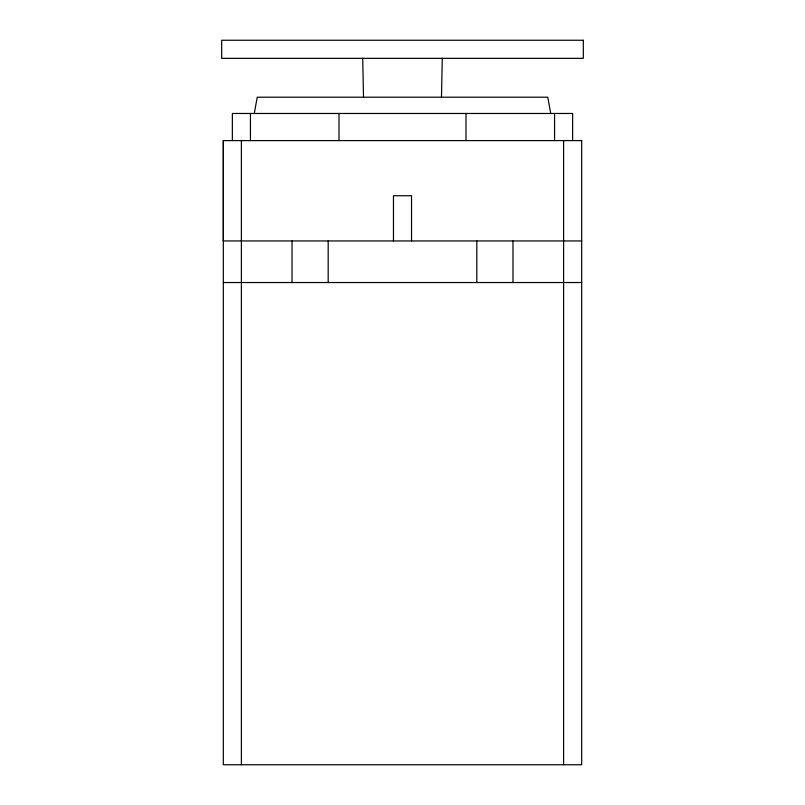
<?xml version="1.0" encoding="UTF-8"?>
<svg xmlns="http://www.w3.org/2000/svg" width="805" height="805" viewBox="0 0 805 805"><rect width="100%" height="100%" fill="white"/><g stroke="black" fill="none" stroke-linecap="round" stroke-linejoin="round"><path stroke-width="1.21" d="M441.482 97.204L442.277 58.332M254.269 113.475L257.238 97.204L547.762 97.204L550.731 113.475M223.317 240.947L581.683 240.947M223.317 282.535L581.683 282.535M362.723 58.332L363.518 97.204M572.637 140.603L572.637 113.475L232.363 113.475L232.363 140.603M563.601 140.603L563.601 764.75M554.565 113.475L554.565 140.603M512.976 240.947L512.976 282.535M476.812 240.947L476.812 282.535M465.994 113.475L465.994 140.603M411.536 240.947L411.536 195.746L393.464 195.746L393.464 240.947M338.996 113.475L338.996 140.603M328.188 240.947L328.188 282.535M292.024 240.947L292.024 282.535M250.436 113.475L250.436 140.603M241.399 140.603L241.399 764.75M223.337 140.603L223.337 240.947M583.313 40.25L221.687 40.25L221.687 58.332L583.313 58.332L583.313 40.25M581.683 140.603L223.317 140.603L223.317 764.75L581.683 764.75L581.683 140.603"/></g></svg>
